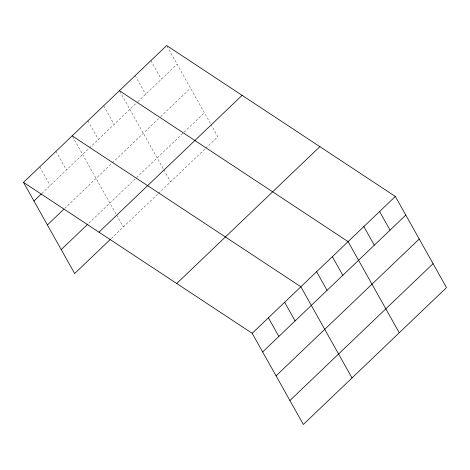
<?xml version="1.0" encoding="UTF-8"?>
<svg xmlns="http://www.w3.org/2000/svg" width="470" height="470" viewBox="0 0 470 470"><rect width="100%" height="100%" fill="white"/><g stroke="black" fill="none" stroke-linecap="round" stroke-linejoin="round"><path stroke-width="0.35" stroke-dasharray="2.35 1.76" d="M41.806 193.505L137.216 102.296M137.739 101.796L177.108 64.167M64.654 208.433L111.807 163.366M112.33 162.861L159.048 118.205M160.623 116.701L190.538 88.102M88.965 223.091L204.38 112.759M111.29 238.519L157.973 193.899M158.496 193.393L205.214 148.737M205.737 148.238L217.81 136.7L211.095 124.726M167.003 46.16L210.742 124.098M150.905 60.589L161.363 79.219M135.16 75.641L145.612 94.27M119.762 91.315L163.501 169.259M163.854 169.887L170.569 181.855M103.664 105.75L114.122 124.374M87.919 120.802L98.371 139.425M72.521 136.476L116.26 214.414M116.613 215.043L123.328 227.016M55.948 151.363L66.399 169.987M39.727 166.874L50.178 185.497"/><path stroke-width="0.7" d="M23.5 182.378L166.656 45.537L395.34 196.46L446.5 287.622L303.344 424.463L252.19 333.301L23.5 182.378L74.66 273.54L110.244 239.518M33.952 201.007L41.278 194.004M47.388 224.942L63.609 209.432M61.223 249.605L87.913 224.09M98.964 232.186L242.121 95.34M176.72 283.498L319.876 146.658M252.19 333.301L395.34 196.46M262.642 351.93L405.798 215.09M276.072 375.865L419.228 239.024M289.914 400.528L433.07 263.682M119.415 90.692L348.1 241.621L399.259 332.778M72.174 135.853L300.859 286.776L352.018 377.939M379.596 211.512L390.047 230.141M363.851 226.564L374.302 245.193M332.355 256.673L342.806 275.297M316.61 271.725L327.061 290.354M284.638 302.286L295.089 320.91M268.411 317.796L278.869 336.42"/></g></svg>
